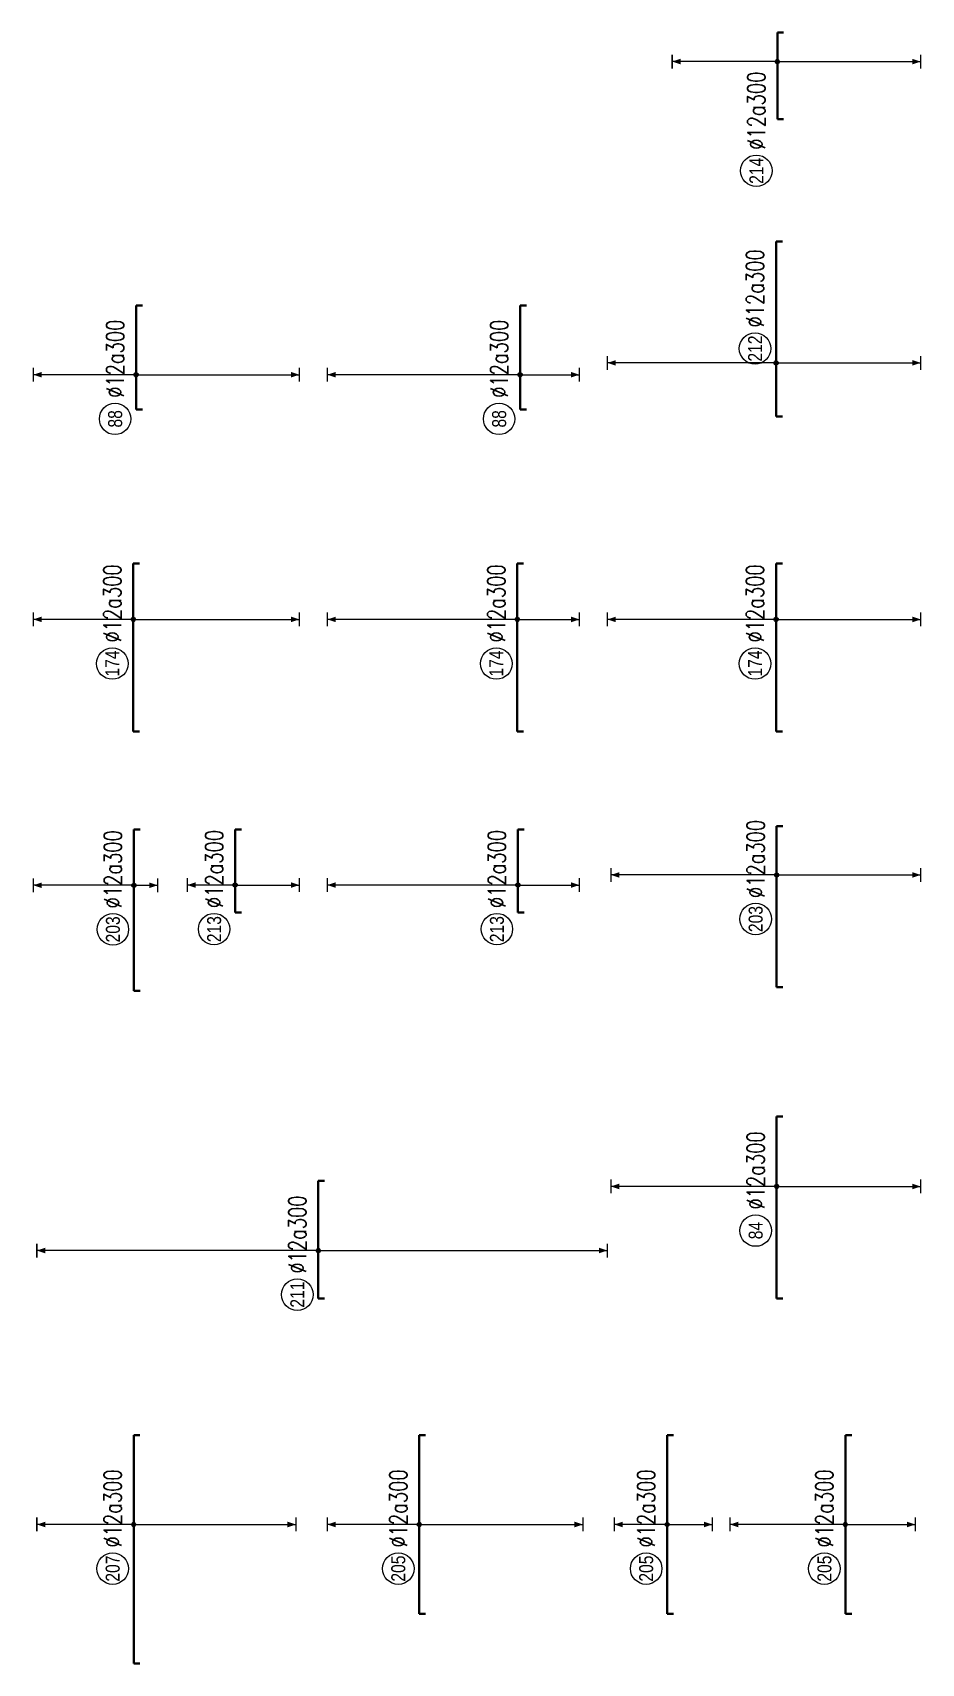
# Model space of a CAD drawing. Header units: millimetres. Extents: x -247377 to 927516, y -864259 to 155594.
# Drawn here: x 118199 to 143589, y -323520 to -276930 of the extents above; entities that cross this region are included whole.
import ezdxf
from ezdxf.enums import TextEntityAlignment as Align

# ---------------------------------------------------------------- set-up
doc = ezdxf.new("R2010")
doc.units = ezdxf.units.MM
doc.header["$MEASUREMENT"] = 0
for name, color, linetype, lineweight in [('NDC_S_DIM', 1, 'Continuous', 15), ('NDC_S_REBAR', 4, 'Continuous', 35), ('NDC_S_VN TEXT', 7, 'Continuous', 20)]:
    doc.layers.add(name, color=color, linetype=linetype, lineweight=lineweight)
doc.styles.add('ARIAL', font='arial.ttf', dxfattribs={"width": 0.8})
doc.styles.add('NDC_EN TXT', font='romans.shx', dxfattribs={"width": 0.8})

# ---------------------------------------------------------------- blocks, each defined once
blk = doc.blocks.new('*U357')
h = blk.add_hatch(color=6)
edge = h.paths.add_edge_path()
edge.add_arc((-2.99, 0), 0.3, 0, 360)
at = {"layer": 'NDC_S_DIM', "color": 8}
for q in [(-2.99, 13.83), (-2.99, -23.17)]:
    blk.add_line((-2.99, 0), q, dxfattribs=at)
for points in [[(-3.99, 13.83, 0.2, 0.2, 0), (-1.99, 13.83, 0, 0, 0)], [(-3.99, -23.17, 0.2, 0.2, 0), (-1.99, -23.17, 0, 0, 0)]]:
    blk.add_lwpolyline(points, format="xyseb", dxfattribs=at)
at = {"layer": 'NDC_S_DIM'}
blk.add_circle((-9.29, 3), 2.25, dxfattribs=at)
at = {"layer": 'NDC_S_DIM', "color": 6}
blk.add_circle((-2.99, 0), 0.3, dxfattribs=at)
at = {"layer": 'NDC_S_DIM', "color": 8}
for points in [[(-3.39, 12.63), (-2.99, 13.83), (-2.59, 12.63)], [(-3.39, -21.97), (-2.99, -23.17), (-2.59, -21.97)]]:
    blk.add_solid(points, dxfattribs=at)
at = {"layer": 'NDC_S_REBAR'}
for p, q in [((0, 0), (-22.83, 0)), ((-22.83, 0), (-22.83, -0.9)), ((0, 0), (9.77, 0)), ((9.77, 0), (9.77, -0.9)), ((-22.83, -0.9), (-22.83, -0.9)), ((9.77, -0.9), (9.77, -0.9))]:
    blk.add_line(p, q, dxfattribs=at)
at = {"layer": 'NDC_S_VN TEXT', "style": 'ARIAL', "width": 0.8}
blk.add_attdef('KHT', text='', height=2, dxfattribs=at).set_placement((-9.29, 3), align=Align.MIDDLE_CENTER)
at = {"layer": 'NDC_S_VN TEXT', "color": 3, "style": 'NDC_EN TXT', "width": 0.75}
blk.add_attdef('DKT', (-6.29, 1.75), '', height=2.5, dxfattribs=at)
blk = doc.blocks.new('*U356')
h = blk.add_hatch(color=6)
edge = h.paths.add_edge_path()
edge.add_arc((-2.99, 0), 0.3, 0, 360)
at = {"layer": 'NDC_S_DIM', "color": 8}
for q in [(-2.99, 40.21), (-2.99, -41.29)]:
    blk.add_line((-2.99, 0), q, dxfattribs=at)
for points in [[(-3.99, 40.21, 0.2, 0.2, 0), (-1.99, 40.21, 0, 0, 0)], [(-3.99, -41.29, 0.2, 0.2, 0), (-1.99, -41.29, 0, 0, 0)]]:
    blk.add_lwpolyline(points, format="xyseb", dxfattribs=at)
at = {"layer": 'NDC_S_DIM'}
blk.add_circle((-9.29, 3), 2.25, dxfattribs=at)
at = {"layer": 'NDC_S_DIM', "color": 6}
blk.add_circle((-2.99, 0), 0.3, dxfattribs=at)
at = {"layer": 'NDC_S_DIM', "color": 8}
for points in [[(-3.39, 39.01), (-2.99, 40.21), (-2.59, 39.01)], [(-3.39, -40.09), (-2.99, -41.29), (-2.59, -40.09)]]:
    blk.add_solid(points, dxfattribs=at)
at = {"layer": 'NDC_S_REBAR'}
for p, q in [((0, 0), (-9.86, 0)), ((-9.86, 0), (-9.86, -0.9)), ((0, 0), (6.99, 0)), ((6.99, 0), (6.99, -0.9)), ((-9.86, -0.9), (-9.86, -0.9)), ((6.99, -0.9), (6.99, -0.9))]:
    blk.add_line(p, q, dxfattribs=at)
at = {"layer": 'NDC_S_VN TEXT', "style": 'ARIAL', "width": 0.8}
blk.add_attdef('KHT', text='', height=2, dxfattribs=at).set_placement((-9.29, 3), align=Align.MIDDLE_CENTER)
at = {"layer": 'NDC_S_VN TEXT', "color": 3, "style": 'NDC_EN TXT', "width": 0.75}
blk.add_attdef('DKT', (-6.29, 1.75), '', height=2.5, dxfattribs=at)
blk = doc.blocks.new('*U355')
h = blk.add_hatch(color=6)
edge = h.paths.add_edge_path()
edge.add_arc((-2.99, 0), 0.3, 0, 360)
at = {"layer": 'NDC_S_DIM', "color": 8}
for q in [(-2.99, 14.36), (-2.99, -3.39)]:
    blk.add_line((-2.99, 0), q, dxfattribs=at)
for points in [[(-3.99, 14.36, 0.2, 0.2, 0), (-1.99, 14.36, 0, 0, 0)], [(-3.99, -3.39, 0.2, 0.2, 0), (-1.99, -3.39, 0, 0, 0)]]:
    blk.add_lwpolyline(points, format="xyseb", dxfattribs=at)
at = {"layer": 'NDC_S_DIM'}
blk.add_circle((-9.29, 3), 2.25, dxfattribs=at)
at = {"layer": 'NDC_S_DIM', "color": 6}
blk.add_circle((-2.99, 0), 0.3, dxfattribs=at)
at = {"layer": 'NDC_S_DIM', "color": 8}
for points in [[(-3.39, 13.16), (-2.99, 14.36), (-2.59, 13.16)], [(-3.39, -2.19), (-2.99, -3.39), (-2.59, -2.19)]]:
    blk.add_solid(points, dxfattribs=at)
at = {"layer": 'NDC_S_REBAR'}
for p, q in [((0, 0), (-18.05, 0)), ((-18.05, 0), (-18.05, -0.9)), ((0, 0), (4.96, 0)), ((4.96, 0), (4.96, -0.9)), ((-18.05, -0.9), (-18.05, -0.9)), ((4.96, -0.9), (4.96, -0.9))]:
    blk.add_line(p, q, dxfattribs=at)
at = {"layer": 'NDC_S_VN TEXT', "style": 'ARIAL', "width": 0.8}
blk.add_attdef('KHT', text='', height=2, dxfattribs=at).set_placement((-9.29, 3), align=Align.MIDDLE_CENTER)
at = {"layer": 'NDC_S_VN TEXT', "color": 3, "style": 'NDC_EN TXT', "width": 0.75}
blk.add_attdef('DKT', (-6.29, 1.75), '', height=2.5, dxfattribs=at)
blk = doc.blocks.new('*U354')
h = blk.add_hatch(color=6)
edge = h.paths.add_edge_path()
edge.add_arc((-2.99, 0), 0.3, 0, 360)
at = {"layer": 'NDC_S_DIM', "color": 8}
for q in [(-2.99, 14.28), (-2.99, -23.72)]:
    blk.add_line((-2.99, 0), q, dxfattribs=at)
for points in [[(-3.99, 14.28, 0.2, 0.2, 0), (-1.99, 14.28, 0, 0, 0)], [(-3.99, -23.72, 0.2, 0.2, 0), (-1.99, -23.72, 0, 0, 0)]]:
    blk.add_lwpolyline(points, format="xyseb", dxfattribs=at)
at = {"layer": 'NDC_S_DIM'}
blk.add_circle((-9.29, 3), 2.25, dxfattribs=at)
at = {"layer": 'NDC_S_DIM', "color": 6}
blk.add_circle((-2.99, 0), 0.3, dxfattribs=at)
at = {"layer": 'NDC_S_DIM', "color": 8}
for points in [[(-3.39, 13.08), (-2.99, 14.28), (-2.59, 13.08)], [(-3.39, -22.52), (-2.99, -23.72), (-2.59, -22.52)]]:
    blk.add_solid(points, dxfattribs=at)
at = {"layer": 'NDC_S_REBAR'}
for p, q in [((0, 0), (-19.01, 0)), ((-19.01, 0), (-19.01, -0.9)), ((0, 0), (4.99, 0)), ((4.99, 0), (4.99, -0.9)), ((-19.01, -0.9), (-19.01, -0.9)), ((4.99, -0.9), (4.99, -0.9))]:
    blk.add_line(p, q, dxfattribs=at)
at = {"layer": 'NDC_S_VN TEXT', "style": 'ARIAL', "width": 0.8}
blk.add_attdef('KHT', text='', height=2, dxfattribs=at).set_placement((-9.29, 3), align=Align.MIDDLE_CENTER)
at = {"layer": 'NDC_S_VN TEXT', "color": 3, "style": 'NDC_EN TXT', "width": 0.75}
blk.add_attdef('DKT', (-6.29, 1.75), '', height=2.5, dxfattribs=at)
blk = doc.blocks.new('*U353')
h = blk.add_hatch(color=6)
edge = h.paths.add_edge_path()
edge.add_arc((-2.99, 0), 0.3, 0, 360)
at = {"layer": 'NDC_S_DIM', "color": 8}
for q in [(-2.99, 14.68), (-2.99, -23.32)]:
    blk.add_line((-2.99, 0), q, dxfattribs=at)
for points in [[(-3.99, 14.68, 0.2, 0.2, 0), (-1.99, 14.68, 0, 0, 0)], [(-3.99, -23.32, 0.2, 0.2, 0), (-1.99, -23.32, 0, 0, 0)]]:
    blk.add_lwpolyline(points, format="xyseb", dxfattribs=at)
at = {"layer": 'NDC_S_DIM'}
blk.add_circle((-9.29, 3), 2.25, dxfattribs=at)
at = {"layer": 'NDC_S_DIM', "color": 6}
blk.add_circle((-2.99, 0), 0.3, dxfattribs=at)
at = {"layer": 'NDC_S_DIM', "color": 8}
for points in [[(-3.39, 13.48), (-2.99, 14.68), (-2.59, 13.48)], [(-3.39, -22.12), (-2.99, -23.32), (-2.59, -22.12)]]:
    blk.add_solid(points, dxfattribs=at)
at = {"layer": 'NDC_S_REBAR'}
for p, q in [((0, 0), (-7.97, 0)), ((-7.97, 0), (-7.97, -0.9)), ((0, 0), (6.88, 0)), ((6.88, 0), (6.88, -0.9)), ((-7.97, -0.9), (-7.97, -0.9)), ((6.88, -0.9), (6.88, -0.9))]:
    blk.add_line(p, q, dxfattribs=at)
at = {"layer": 'NDC_S_VN TEXT', "style": 'ARIAL', "width": 0.8}
blk.add_attdef('KHT', text='', height=2, dxfattribs=at).set_placement((-9.29, 3), align=Align.MIDDLE_CENTER)
at = {"layer": 'NDC_S_VN TEXT', "color": 3, "style": 'NDC_EN TXT', "width": 0.75}
blk.add_attdef('DKT', (-6.29, 1.75), '', height=2.5, dxfattribs=at)
blk = doc.blocks.new('*U359')
h = blk.add_hatch(color=6)
edge = h.paths.add_edge_path()
edge.add_arc((-2.99, 0), 0.3, 0, 360)
at = {"layer": 'NDC_S_DIM', "color": 8}
for q in [(-2.99, 27.13), (-2.99, -8.87)]:
    blk.add_line((-2.99, 0), q, dxfattribs=at)
for points in [[(-3.99, 27.13, 0.2, 0.2, 0), (-1.99, 27.13, 0, 0, 0)], [(-3.99, -8.87, 0.2, 0.2, 0), (-1.99, -8.87, 0, 0, 0)]]:
    blk.add_lwpolyline(points, format="xyseb", dxfattribs=at)
at = {"layer": 'NDC_S_DIM'}
blk.add_circle((-9.29, 3), 2.25, dxfattribs=at)
at = {"layer": 'NDC_S_DIM', "color": 6}
blk.add_circle((-2.99, 0), 0.3, dxfattribs=at)
at = {"layer": 'NDC_S_DIM', "color": 8}
for points in [[(-3.39, 25.93), (-2.99, 27.13), (-2.59, 25.93)], [(-3.39, -7.67), (-2.99, -8.87), (-2.59, -7.67)]]:
    blk.add_solid(points, dxfattribs=at)
at = {"layer": 'NDC_S_REBAR'}
for p, q in [((0, 0), (-19.01, 0)), ((-19.01, 0), (-19.01, -0.9)), ((0, 0), (4.99, 0)), ((4.99, 0), (4.99, -0.9)), ((-19.01, -0.9), (-19.01, -0.9)), ((4.99, -0.9), (4.99, -0.9))]:
    blk.add_line(p, q, dxfattribs=at)
at = {"layer": 'NDC_S_VN TEXT', "style": 'ARIAL', "width": 0.8}
blk.add_attdef('KHT', text='', height=2, dxfattribs=at).set_placement((-9.29, 3), align=Align.MIDDLE_CENTER)
at = {"layer": 'NDC_S_VN TEXT', "color": 3, "style": 'NDC_EN TXT', "width": 0.75}
blk.add_attdef('DKT', (-6.29, 1.75), '', height=2.5, dxfattribs=at)
blk = doc.blocks.new('*U358')
h = blk.add_hatch(color=6)
edge = h.paths.add_edge_path()
edge.add_arc((-2.99, 0), 0.3, 0, 360)
at = {"layer": 'NDC_S_DIM', "color": 8}
for q in [(-2.99, 27.53), (-2.99, -8.47)]:
    blk.add_line((-2.99, 0), q, dxfattribs=at)
for points in [[(-3.99, 27.53, 0.2, 0.2, 0), (-1.99, 27.53, 0, 0, 0)], [(-3.99, -8.47, 0.2, 0.2, 0), (-1.99, -8.47, 0, 0, 0)]]:
    blk.add_lwpolyline(points, format="xyseb", dxfattribs=at)
at = {"layer": 'NDC_S_DIM'}
blk.add_circle((-9.29, 3), 2.25, dxfattribs=at)
at = {"layer": 'NDC_S_DIM', "color": 6}
blk.add_circle((-2.99, 0), 0.3, dxfattribs=at)
at = {"layer": 'NDC_S_DIM', "color": 8}
for points in [[(-3.39, 26.33), (-2.99, 27.53), (-2.59, 26.33)], [(-3.39, -7.27), (-2.99, -8.47), (-2.59, -7.27)]]:
    blk.add_solid(points, dxfattribs=at)
at = {"layer": 'NDC_S_REBAR'}
for p, q in [((0, 0), (-7.97, 0)), ((-7.97, 0), (-7.97, -0.9)), ((0, 0), (6.88, 0)), ((6.88, 0), (6.88, -0.9)), ((-7.97, -0.9), (-7.97, -0.9)), ((6.88, -0.9), (6.88, -0.9))]:
    blk.add_line(p, q, dxfattribs=at)
at = {"layer": 'NDC_S_VN TEXT', "style": 'ARIAL', "width": 0.8}
blk.add_attdef('KHT', text='', height=2, dxfattribs=at).set_placement((-9.29, 3), align=Align.MIDDLE_CENTER)
at = {"layer": 'NDC_S_VN TEXT', "color": 3, "style": 'NDC_EN TXT', "width": 0.75}
blk.add_attdef('DKT', (-6.29, 1.75), '', height=2.5, dxfattribs=at)
blk = doc.blocks.new('*U360')
h = blk.add_hatch(color=6)
edge = h.paths.add_edge_path()
edge.add_arc((-2.99, 0), 0.3, 0, 360)
at = {"layer": 'NDC_S_DIM', "color": 8}
for q in [(-2.99, 27.21), (-2.99, -8.79)]:
    blk.add_line((-2.99, 0), q, dxfattribs=at)
for points in [[(-3.99, 27.21, 0.2, 0.2, 0), (-1.99, 27.21, 0, 0, 0)], [(-3.99, -8.79, 0.2, 0.2, 0), (-1.99, -8.79, 0, 0, 0)]]:
    blk.add_lwpolyline(points, format="xyseb", dxfattribs=at)
at = {"layer": 'NDC_S_DIM'}
blk.add_circle((-9.29, 3), 2.25, dxfattribs=at)
at = {"layer": 'NDC_S_DIM', "color": 6}
blk.add_circle((-2.99, 0), 0.3, dxfattribs=at)
at = {"layer": 'NDC_S_DIM', "color": 8}
for points in [[(-3.39, 26.01), (-2.99, 27.21), (-2.59, 26.01)], [(-3.39, -7.59), (-2.99, -8.79), (-2.59, -7.59)]]:
    blk.add_solid(points, dxfattribs=at)
at = {"layer": 'NDC_S_REBAR'}
for p, q in [((0, 0), (-6.92, 0)), ((-6.92, 0), (-6.92, -0.9)), ((0, 0), (4.96, 0)), ((4.96, 0), (4.96, -0.9)), ((-6.92, -0.9), (-6.92, -0.9)), ((4.96, -0.9), (4.96, -0.9))]:
    blk.add_line(p, q, dxfattribs=at)
at = {"layer": 'NDC_S_VN TEXT', "style": 'ARIAL', "width": 0.8}
blk.add_attdef('KHT', text='', height=2, dxfattribs=at).set_placement((-9.29, 3), align=Align.MIDDLE_CENTER)
at = {"layer": 'NDC_S_VN TEXT', "color": 3, "style": 'NDC_EN TXT', "width": 0.75}
blk.add_attdef('DKT', (-6.29, 1.75), '', height=2.5, dxfattribs=at)
blk = doc.blocks.new('*U367')
h = blk.add_hatch(color=6)
edge = h.paths.add_edge_path()
edge.add_arc((-2.99, 0), 0.3, 0, 360)
at = {"layer": 'NDC_S_DIM', "color": 8}
for q in [(-2.99, 13.13), (-2.99, -23.37)]:
    blk.add_line((-2.99, 0), q, dxfattribs=at)
for points in [[(-3.99, 13.13, 0.2, 0.2, 0), (-1.99, 13.13, 0, 0, 0)], [(-3.99, -23.37, 0.2, 0.2, 0), (-1.99, -23.37, 0, 0, 0)]]:
    blk.add_lwpolyline(points, format="xyseb", dxfattribs=at)
at = {"layer": 'NDC_S_DIM'}
blk.add_circle((-9.29, 3), 2.25, dxfattribs=at)
at = {"layer": 'NDC_S_DIM', "color": 6}
blk.add_circle((-2.99, 0), 0.3, dxfattribs=at)
at = {"layer": 'NDC_S_DIM', "color": 8}
for points in [[(-3.39, 11.93), (-2.99, 13.13), (-2.59, 11.93)], [(-3.39, -22.17), (-2.99, -23.37), (-2.59, -22.17)]]:
    blk.add_solid(points, dxfattribs=at)
at = {"layer": 'NDC_S_REBAR'}
for p, q in [((0, 0), (-15.73, 0)), ((-15.73, 0), (-15.73, -0.9)), ((0, 0), (9.77, 0)), ((9.77, 0), (9.77, -0.9)), ((-15.73, -0.9), (-15.73, -0.9)), ((9.77, -0.9), (9.77, -0.9))]:
    blk.add_line(p, q, dxfattribs=at)
at = {"layer": 'NDC_S_VN TEXT', "style": 'ARIAL', "width": 0.8}
blk.add_attdef('KHT', text='', height=2, dxfattribs=at).set_placement((-9.29, 3), align=Align.MIDDLE_CENTER)
at = {"layer": 'NDC_S_VN TEXT', "color": 3, "style": 'NDC_EN TXT', "width": 0.75}
blk.add_attdef('DKT', (-6.29, 1.75), '', height=2.5, dxfattribs=at)
blk = doc.blocks.new('*U369')
h = blk.add_hatch(color=6)
edge = h.paths.add_edge_path()
edge.add_arc((-2.99, 0), 0.3, 0, 360)
at = {"layer": 'NDC_S_DIM', "color": 8}
for q in [(-2.99, 7.54), (-2.99, -6.46)]:
    blk.add_line((-2.99, 0), q, dxfattribs=at)
for points in [[(-3.99, 7.54, 0.2, 0.2, 0), (-1.99, 7.54, 0, 0, 0)], [(-3.99, -6.46, 0.2, 0.2, 0), (-1.99, -6.46, 0, 0, 0)]]:
    blk.add_lwpolyline(points, format="xyseb", dxfattribs=at)
at = {"layer": 'NDC_S_DIM'}
blk.add_circle((-9.29, 3), 2.25, dxfattribs=at)
at = {"layer": 'NDC_S_DIM', "color": 6}
blk.add_circle((-2.99, 0), 0.3, dxfattribs=at)
at = {"layer": 'NDC_S_DIM', "color": 8}
for points in [[(-3.39, 6.34), (-2.99, 7.54), (-2.59, 6.34)], [(-3.39, -5.26), (-2.99, -6.46), (-2.59, -5.26)]]:
    blk.add_solid(points, dxfattribs=at)
at = {"layer": 'NDC_S_REBAR'}
for p, q in [((0, 0), (-15.73, 0)), ((-15.73, 0), (-15.73, -0.9)), ((0, 0), (9.77, 0)), ((9.77, 0), (9.77, -0.9)), ((-15.73, -0.9), (-15.73, -0.9)), ((9.77, -0.9), (9.77, -0.9))]:
    blk.add_line(p, q, dxfattribs=at)
at = {"layer": 'NDC_S_VN TEXT', "style": 'ARIAL', "width": 0.8}
blk.add_attdef('KHT', text='', height=2, dxfattribs=at).set_placement((-9.29, 3), align=Align.MIDDLE_CENTER)
at = {"layer": 'NDC_S_VN TEXT', "color": 3, "style": 'NDC_EN TXT', "width": 0.75}
blk.add_attdef('DKT', (-6.29, 1.75), '', height=2.5, dxfattribs=at)
blk = doc.blocks.new('*U380')
h = blk.add_hatch(color=6)
edge = h.paths.add_edge_path()
edge.add_arc((-2.99, 0), 0.3, 0, 360)
at = {"layer": 'NDC_S_DIM', "color": 8}
for q in [(-2.99, 16.5), (-2.99, -10)]:
    blk.add_line((-2.99, 0), q, dxfattribs=at)
for points in [[(-3.99, 16.5, 0.2, 0.2, 0), (-1.99, 16.5, 0, 0, 0)], [(-3.99, -10, 0.2, 0.2, 0), (-1.99, -10, 0, 0, 0)]]:
    blk.add_lwpolyline(points, format="xyseb", dxfattribs=at)
at = {"layer": 'NDC_S_DIM'}
blk.add_circle((-9.29, 3), 2.25, dxfattribs=at)
at = {"layer": 'NDC_S_DIM', "color": 6}
blk.add_circle((-2.99, 0), 0.3, dxfattribs=at)
at = {"layer": 'NDC_S_DIM', "color": 8}
for points in [[(-3.39, 15.3), (-2.99, 16.5), (-2.59, 15.3)], [(-3.39, -8.8), (-2.99, -10), (-2.59, -8.8)]]:
    blk.add_solid(points, dxfattribs=at)
at = {"layer": 'NDC_S_REBAR'}
for p, q in [((0, 0), (-15.73, 0)), ((-15.73, 0), (-15.73, -0.9)), ((0, 0), (9.77, 0)), ((9.77, 0), (9.77, -0.9)), ((-15.73, -0.9), (-15.73, -0.9)), ((9.77, -0.9), (9.77, -0.9))]:
    blk.add_line(p, q, dxfattribs=at)
at = {"layer": 'NDC_S_VN TEXT', "style": 'ARIAL', "width": 0.8}
blk.add_attdef('KHT', text='', height=2, dxfattribs=at).set_placement((-9.29, 3), align=Align.MIDDLE_CENTER)
at = {"layer": 'NDC_S_VN TEXT', "color": 3, "style": 'NDC_EN TXT', "width": 0.75}
blk.add_attdef('DKT', (-6.29, 1.75), '', height=2.5, dxfattribs=at)
blk = doc.blocks.new('*U387')
h = blk.add_hatch(color=6)
edge = h.paths.add_edge_path()
edge.add_arc((-2.99, 0), 0.3, 0, 360)
at = {"layer": 'NDC_S_DIM', "color": 8}
for q in [(-2.99, 23.68), (-2.99, -20.57)]:
    blk.add_line((-2.99, 0), q, dxfattribs=at)
for points in [[(-3.99, 23.68, 0.2, 0.2, 0), (-1.99, 23.68, 0, 0, 0)], [(-3.99, -20.57, 0.2, 0.2, 0), (-1.99, -20.57, 0, 0, 0)]]:
    blk.add_lwpolyline(points, format="xyseb", dxfattribs=at)
at = {"layer": 'NDC_S_DIM'}
blk.add_circle((-9.29, 3), 2.25, dxfattribs=at)
at = {"layer": 'NDC_S_DIM', "color": 6}
blk.add_circle((-2.99, 0), 0.3, dxfattribs=at)
at = {"layer": 'NDC_S_DIM', "color": 8}
for points in [[(-3.39, 22.48), (-2.99, 23.68), (-2.59, 22.48)], [(-3.39, -19.37), (-2.99, -20.57), (-2.59, -19.37)]]:
    blk.add_solid(points, dxfattribs=at)
at = {"layer": 'NDC_S_REBAR'}
for p, q in [((0, 0), (-19.01, 0)), ((-19.01, 0), (-19.01, -0.9)), ((0, 0), (6.99, 0)), ((6.99, 0), (6.99, -0.9)), ((-19.01, -0.9), (-19.01, -0.9)), ((6.99, -0.9), (6.99, -0.9))]:
    blk.add_line(p, q, dxfattribs=at)
at = {"layer": 'NDC_S_VN TEXT', "style": 'ARIAL', "width": 0.8}
blk.add_attdef('KHT', text='', height=2, dxfattribs=at).set_placement((-9.29, 3), align=Align.MIDDLE_CENTER)
at = {"layer": 'NDC_S_VN TEXT', "color": 3, "style": 'NDC_EN TXT', "width": 0.75}
blk.add_attdef('DKT', (-6.29, 1.75), '', height=2.5, dxfattribs=at)
blk = doc.blocks.new('*U388')
h = blk.add_hatch(color=6)
edge = h.paths.add_edge_path()
edge.add_arc((-2.99, 0), 0.3, 0, 360)
at = {"layer": 'NDC_S_DIM', "color": 8}
for q in [(-2.99, 23.68), (-2.99, -20.57)]:
    blk.add_line((-2.99, 0), q, dxfattribs=at)
for points in [[(-3.99, 23.68, 0.2, 0.2, 0), (-1.99, 23.68, 0, 0, 0)], [(-3.99, -20.57, 0.2, 0.2, 0), (-1.99, -20.57, 0, 0, 0)]]:
    blk.add_lwpolyline(points, format="xyseb", dxfattribs=at)
at = {"layer": 'NDC_S_DIM'}
blk.add_circle((-9.29, 3), 2.25, dxfattribs=at)
at = {"layer": 'NDC_S_DIM', "color": 6}
blk.add_circle((-2.99, 0), 0.3, dxfattribs=at)
at = {"layer": 'NDC_S_DIM', "color": 8}
for points in [[(-3.39, 22.48), (-2.99, 23.68), (-2.59, 22.48)], [(-3.39, -19.37), (-2.99, -20.57), (-2.59, -19.37)]]:
    blk.add_solid(points, dxfattribs=at)
at = {"layer": 'NDC_S_REBAR'}
for p, q in [((0, 0), (-19.01, 0)), ((-19.01, 0), (-19.01, -0.9)), ((0, 0), (3.99, 0)), ((3.99, 0), (3.99, -0.9)), ((-19.01, -0.9), (-19.01, -0.9)), ((3.99, -0.9), (3.99, -0.9))]:
    blk.add_line(p, q, dxfattribs=at)
at = {"layer": 'NDC_S_VN TEXT', "style": 'ARIAL', "width": 0.8}
blk.add_attdef('KHT', text='', height=2, dxfattribs=at).set_placement((-9.29, 3), align=Align.MIDDLE_CENTER)
at = {"layer": 'NDC_S_VN TEXT', "color": 3, "style": 'NDC_EN TXT', "width": 0.75}
blk.add_attdef('DKT', (-6.29, 1.75), '', height=2.5, dxfattribs=at)
blk = doc.blocks.new('*U399')
h = blk.add_hatch(color=6)
edge = h.paths.add_edge_path()
edge.add_arc((-2.99, 0), 0.3, 0, 360)
at = {"layer": 'NDC_S_DIM', "color": 8}
for q in [(-2.99, 24.09), (-2.99, -20.66)]:
    blk.add_line((-2.99, 0), q, dxfattribs=at)
for points in [[(-3.99, 24.09, 0.2, 0.2, 0), (-1.99, 24.09, 0, 0, 0)], [(-3.99, -20.66, 0.2, 0.2, 0), (-1.99, -20.66, 0, 0, 0)]]:
    blk.add_lwpolyline(points, format="xyseb", dxfattribs=at)
at = {"layer": 'NDC_S_DIM'}
blk.add_circle((-9.29, 3), 2.25, dxfattribs=at)
at = {"layer": 'NDC_S_DIM', "color": 6}
blk.add_circle((-2.99, 0), 0.3, dxfattribs=at)
at = {"layer": 'NDC_S_DIM', "color": 8}
for points in [[(-3.39, 22.89), (-2.99, 24.09), (-2.59, 22.89)], [(-3.39, -19.46), (-2.99, -20.66), (-2.59, -19.46)]]:
    blk.add_solid(points, dxfattribs=at)
at = {"layer": 'NDC_S_REBAR'}
for p, q in [((0, 0), (-19.01, 0)), ((-19.01, 0), (-19.01, -0.9)), ((0, 0), (4.99, 0)), ((4.99, 0), (4.99, -0.9)), ((-19.01, -0.9), (-19.01, -0.9)), ((4.99, -0.9), (4.99, -0.9))]:
    blk.add_line(p, q, dxfattribs=at)
at = {"layer": 'NDC_S_VN TEXT', "style": 'ARIAL', "width": 0.8}
blk.add_attdef('KHT', text='', height=2, dxfattribs=at).set_placement((-9.29, 3), align=Align.MIDDLE_CENTER)
at = {"layer": 'NDC_S_VN TEXT', "color": 3, "style": 'NDC_EN TXT', "width": 0.75}
blk.add_attdef('DKT', (-6.29, 1.75), '', height=2.5, dxfattribs=at)
blk = doc.blocks.new('*U398')
h = blk.add_hatch(color=6)
edge = h.paths.add_edge_path()
edge.add_arc((-11.34, 0), 0.3, 0, 360)
at = {"layer": 'NDC_S_DIM', "color": 8}
for q in [(-11.34, 24.09), (-11.34, -20.66)]:
    blk.add_line((-11.34, 0), q, dxfattribs=at)
for points in [[(-12.34, 24.09, 0.2, 0.2, 0), (-10.34, 24.09, 0, 0, 0)], [(-12.34, -20.66, 0.2, 0.2, 0), (-10.34, -20.66, 0, 0, 0)]]:
    blk.add_lwpolyline(points, format="xyseb", dxfattribs=at)
at = {"layer": 'NDC_S_DIM'}
blk.add_circle((-9.29, 3), 2.25, dxfattribs=at)
at = {"layer": 'NDC_S_DIM', "color": 6}
blk.add_circle((-11.34, 0), 0.3, dxfattribs=at)
at = {"layer": 'NDC_S_DIM', "color": 8}
for points in [[(-11.74, 22.89), (-11.34, 24.09), (-10.94, 22.89)], [(-11.74, -19.46), (-11.34, -20.66), (-10.94, -19.46)]]:
    blk.add_solid(points, dxfattribs=at)
at = {"layer": 'NDC_S_REBAR'}
for p, q in [((0, 0), (-19.01, 0)), ((-19.01, 0), (-19.01, -0.9)), ((0, 0), (5.99, 0)), ((5.99, 0), (5.99, -0.9)), ((-19.01, -0.9), (-19.01, -0.9)), ((5.99, -0.9), (5.99, -0.9))]:
    blk.add_line(p, q, dxfattribs=at)
at = {"layer": 'NDC_S_VN TEXT', "style": 'ARIAL', "width": 0.8}
blk.add_attdef('KHT', text='', height=2, dxfattribs=at).set_placement((-9.29, 3), align=Align.MIDDLE_CENTER)
at = {"layer": 'NDC_S_VN TEXT', "color": 3, "style": 'NDC_EN TXT', "width": 0.75}
blk.add_attdef('DKT', (-6.29, 1.75), '', height=2.5, dxfattribs=at)
blk = doc.blocks.new('*U397')
h = blk.add_hatch(color=6)
edge = h.paths.add_edge_path()
edge.add_arc((5.38, 0), 0.3, 0, 360)
at = {"layer": 'NDC_S_DIM', "color": 8}
for q in [(5.38, 15.03), (5.38, -20.47)]:
    blk.add_line((5.38, 0), q, dxfattribs=at)
for points in [[(4.38, 15.03, 0.2, 0.2, 0), (6.38, 15.03, 0, 0, 0)], [(4.38, -20.47, 0.2, 0.2, 0), (6.38, -20.47, 0, 0, 0)]]:
    blk.add_lwpolyline(points, format="xyseb", dxfattribs=at)
at = {"layer": 'NDC_S_DIM'}
blk.add_circle((-10.22, 3), 2.25, dxfattribs=at)
at = {"layer": 'NDC_S_DIM', "color": 6}
blk.add_circle((5.38, 0), 0.3, dxfattribs=at)
at = {"layer": 'NDC_S_DIM', "color": 8}
for points in [[(4.98, 13.83), (5.38, 15.03), (5.78, 13.83)], [(4.98, -19.27), (5.38, -20.47), (5.78, -19.27)]]:
    blk.add_solid(points, dxfattribs=at)
at = {"layer": 'NDC_S_REBAR'}
for p, q in [((0, 0), (-2.83, 0)), ((-2.83, 0), (-2.83, -0.9)), ((0, 0), (9.52, 0)), ((9.52, 0), (9.52, -0.9)), ((-2.83, -0.9), (-2.83, -0.9)), ((9.52, -0.9), (9.52, -0.9))]:
    blk.add_line(p, q, dxfattribs=at)
at = {"layer": 'NDC_S_VN TEXT', "style": 'ARIAL', "width": 0.8}
blk.add_attdef('KHT', text='', height=2, dxfattribs=at).set_placement((-10.22, 3), align=Align.MIDDLE_CENTER)
at = {"layer": 'NDC_S_VN TEXT', "color": 3, "style": 'NDC_EN TXT', "width": 0.75}
blk.add_attdef('DKT', (-7.22, 1.75), '', height=2.5, dxfattribs=at)
blk = doc.blocks.new('*U419')
h = blk.add_hatch(color=6)
edge = h.paths.add_edge_path()
edge.add_arc((-2.99, 0), 0.3, 0, 360)
at = {"layer": 'NDC_S_DIM', "color": 8}
for q in [(-2.99, 6.83), (-2.99, -9.17)]:
    blk.add_line((-2.99, 0), q, dxfattribs=at)
for points in [[(-3.99, 6.83, 0.2, 0.2, 0), (-1.99, 6.83, 0, 0, 0)], [(-3.99, -9.17, 0.2, 0.2, 0), (-1.99, -9.17, 0, 0, 0)]]:
    blk.add_lwpolyline(points, format="xyseb", dxfattribs=at)
at = {"layer": 'NDC_S_DIM'}
blk.add_circle((-9.29, 3), 2.25, dxfattribs=at)
at = {"layer": 'NDC_S_DIM', "color": 6}
blk.add_circle((-2.99, 0), 0.3, dxfattribs=at)
at = {"layer": 'NDC_S_DIM', "color": 8}
for points in [[(-3.39, 5.63), (-2.99, 6.83), (-2.59, 5.63)], [(-3.39, -7.97), (-2.99, -9.17), (-2.59, -7.97)]]:
    blk.add_solid(points, dxfattribs=at)
at = {"layer": 'NDC_S_REBAR'}
for p, q in [((0, 0), (-6.92, 0)), ((-6.92, 0), (-6.92, -0.9)), ((0, 0), (4.96, 0)), ((4.96, 0), (4.96, -0.9)), ((-6.92, -0.9), (-6.92, -0.9)), ((4.96, -0.9), (4.96, -0.9))]:
    blk.add_line(p, q, dxfattribs=at)
at = {"layer": 'NDC_S_VN TEXT', "style": 'ARIAL', "width": 0.8}
blk.add_attdef('KHT', text='', height=2, dxfattribs=at).set_placement((-9.29, 3), align=Align.MIDDLE_CENTER)
at = {"layer": 'NDC_S_VN TEXT', "color": 3, "style": 'NDC_EN TXT', "width": 0.75}
blk.add_attdef('DKT', (-6.29, 1.75), '', height=2.5, dxfattribs=at)

msp = doc.modelspace()

# ---------------------------------------------------------------- block references
at = {"xscale": 200, "yscale": 200, "zscale": 200, "rotation": 90}
for name, p, values in [('*U397', (139474.6, -278834), {'KHT': '214', 'DKT': '%%C12a300'}), ('*U398', (139437.5, -284097.1), {'KHT': '212', 'DKT': '%%C12a300'}), ('*U353', (121155.2, -286106.5), {'KHT': '88', 'DKT': '%%C12a300'}), ('*U358', (132125.3, -286106.5), {'KHT': '88', 'DKT': '%%C12a300'}), ('*U354', (121074.9, -293097.1), {'KHT': '174', 'DKT': '%%C12a300'}), ('*U359', (132045, -293097.1), {'KHT': '174', 'DKT': '%%C12a300'}), ('*U399', (139437.5, -293097.1), {'KHT': '174', 'DKT': '%%C12a300'}), ('*U388', (139454.2, -300397.1), {'KHT': '203', 'DKT': '%%C12a300'}), ('*U355', (121091.6, -300692), {'KHT': '203', 'DKT': '%%C12a300'}), ('*U419', (123984.2, -300685.4), {'KHT': '213', 'DKT': '%%C12a300'}), ('*U360', (132061.7, -300685.4), {'KHT': '213', 'DKT': '%%C12a300'}), ('*U387', (139454.2, -309297.1), {'KHT': '84', 'DKT': '%%C12a300'}), ('*U356', (126360.9, -311127.1), {'KHT': '211', 'DKT': '%%C12a300'}), ('*U357', (121085.8, -318954), {'KHT': '207', 'DKT': '%%C12a300'}), ('*U367', (129244.3, -318954), {'KHT': '205', 'DKT': '%%C12a300'}), ('*U369', (136326.2, -318954), {'KHT': '205', 'DKT': '%%C12a300'}), ('*U380', (141418, -318954), {'KHT': '205', 'DKT': '%%C12a300'})]:
    msp.add_blockref(name, p, dxfattribs=at).add_auto_attribs(values)

doc.saveas('drawing.dxf')
